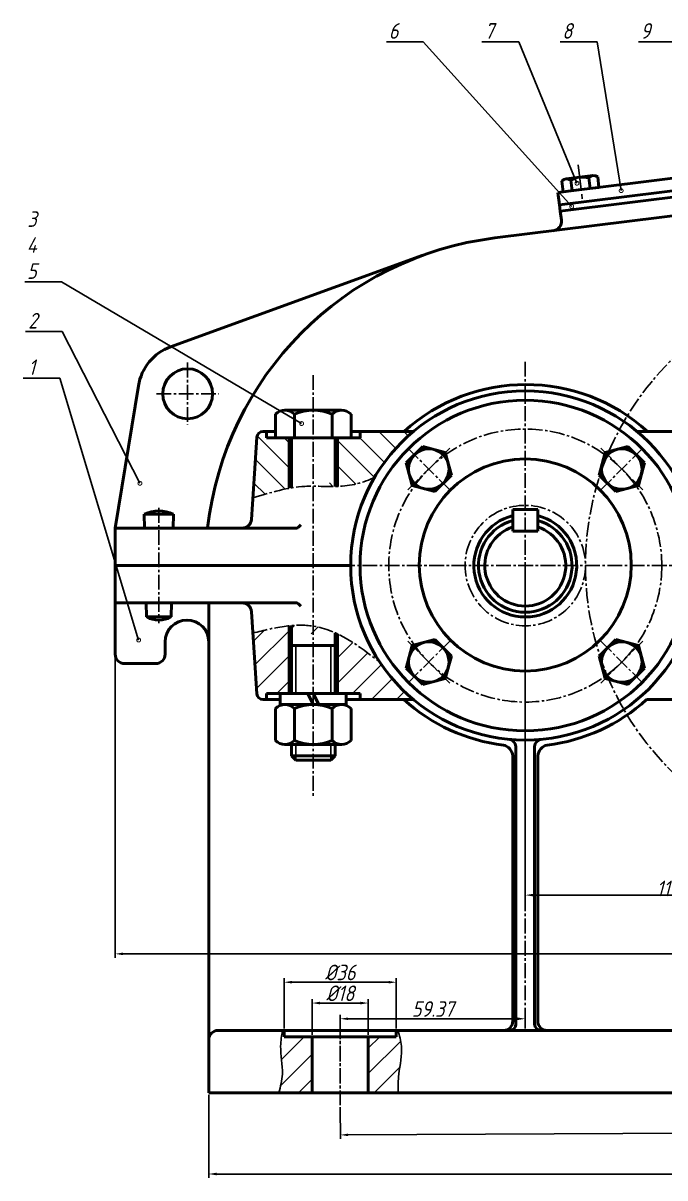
# Model space of a CAD drawing. Header units: millimetres. Extents: x 0 to 3756, y 0 to 2107.
# Drawn here: x 2494 to 2699.9, y 1736.9 to 2107.3 of the extents above; entities that cross this region are included whole.
import ezdxf
from ezdxf import colors
from ezdxf.entities.mleader import LeaderData, LeaderLine
from ezdxf.math import Vec2, Vec3

# ---------------------------------------------------------------- set-up
doc = ezdxf.new("R2010")
doc.units = ezdxf.units.MM
doc.header["$LTSCALE"] = 0.25
doc.linetypes.add('CENTER', pattern=[50.8, 31.75, -6.35, 6.35, -6.35])
doc.linetypes.add('CENTER2', pattern=[28.575, 19.05, -3.175, 3.175, -3.175])
for name, color, linetype, lineweight in [('中心线', 7, 'CENTER', 25), ('点划线', 7, 'CENTER2', 25), ('粗实线', 7, 'Continuous', 50), ('细实线', 7, 'Continuous', 25)]:
    doc.layers.add(name, color=color, linetype=linetype, lineweight=lineweight)
doc.styles.add('gbeitc', font='gbeitc.shx', dxfattribs={"height": 5, "bigfont": 'gbcbig.shx'})
doc.dimstyles.new('ISO-25', dxfattribs={"dimtxt": 5, "dimasz": 2.1875, "dimexe": 1.25, "dimexo": 0.625, "dimtad": 1, "dimtoh": 1, "dimdec": 3, "dimdsep": 46, "dimtxsty": 'gbeitc', "dimcen": 2.5, "dimadec": 0, "dimazin": 0, "dimtfac": 1, "dimtdec": 3, "dimtmove": 0, "dimatfit": 3, "dimfxl": 1, "dimarcsym": 0})
pattern_1 = [(135, (184.815, 277.62), (-4.041115, -4.041115), [])]
pattern_2 = [(45, (184.815, 277.62), (-4.041115, 4.041115), [])]

# ---------------------------------------------------------------- blocks, each defined once
blk = doc.blocks.new('*U4')
at = {"layer": '粗实线'}
for p, q in [((-1.94, 7.25), (-7.25, 1.94)), ((5.31, 5.31), (-1.94, 7.25)), ((7.25, -1.94), (5.31, 5.31)), ((-7.25, 1.94), (-5.31, -5.31)), ((1.94, -7.25), (7.25, -1.94)), ((-5.31, -5.31), (1.94, -7.25))]:
    blk.add_line(p, q, dxfattribs=at)
blk.add_circle((0, 0), 6.5, dxfattribs=at)
blk = doc.blocks.new('*U5')
at = {"layer": '粗实线', "color": 0, "linetype": 'ByBlock', "lineweight": -2, "transparency": 16777216}
blk.add_blockref('*U4', (2439.32, 1686.65), dxfattribs=at)
for p, rotation in [((2501.24, 1686.65), 270), ((2439.32, 1624.74), 90.00000000000001), ((2501.24, 1624.74), 180)]:
    blk.add_blockref('*U4', p, dxfattribs=dict(at, rotation=rotation))
blk = doc.blocks.new('*U8')
at = {"layer": '点划线'}
for p, q in [((-6.72, -6.72), (6.72, 6.72)), ((6.72, -6.72), (-6.72, 6.72))]:
    blk.add_line(p, q, dxfattribs=at)
blk = doc.blocks.new('*U9')
at = {"layer": '点划线', "color": 0, "linetype": 'ByBlock', "lineweight": -2, "transparency": 16777216}
blk.add_blockref('*U8', (2439.32, 1686.65), dxfattribs=at)
for p, rotation in [((2501.24, 1686.65), 270), ((2439.32, 1624.74), 90.00000000000001), ((2501.24, 1624.74), 180)]:
    blk.add_blockref('*U8', p, dxfattribs=dict(at, rotation=rotation))
blk = doc.blocks.new('*D35')
at = {"layer": 'Defpoints', "color": 0, "transparency": 16777216}
for p in [(2523.56, 1933.31), (3092.23, 1933.31), (3092.23, 1808.77)]:
    blk.add_point(p, dxfattribs=at)
at = {"layer": '细实线', "color": 0, "lineweight": -2, "transparency": 16777216}
for p, q in [((2523.56, 1932.69), (2523.56, 1807.52)), ((3092.23, 1932.69), (3092.23, 1807.52)), ((2526.06, 1808.77), (3089.73, 1808.77))]:
    blk.add_line(p, q, dxfattribs=at)
at = {"layer": '细实线', "color": 0, "transparency": 16777216}
for points in [[(2526.06, 1809.19), (2526.06, 1808.36), (2523.56, 1808.77)], [(3089.73, 1809.19), (3089.73, 1808.36), (3092.23, 1808.77)]]:
    blk.add_solid(points, dxfattribs=at)
at = {"layer": '细实线', "color": 0, "transparency": 16777216, "insert": (2807.89, 1811.9), "char_height": 5, "attachment_point": 5, "style": 'gbeitc'}
blk.add_mtext('568.67', dxfattribs=at)
blk = doc.blocks.new('*D36')
at = {"layer": 'Defpoints', "color": 0, "transparency": 16777216}
for p in [(2595.72, 1760.21), (3031.23, 1762.21), (3031.27, 1752.71)]:
    blk.add_point(p, dxfattribs=at)
at = {"layer": '细实线', "color": 0, "lineweight": -2, "transparency": 16777216}
for p, q in [((2595.73, 1759.58), (2595.77, 1749.46)), ((3031.23, 1761.58), (3031.28, 1751.46)), ((2598.27, 1750.72), (3028.77, 1752.7))]:
    blk.add_line(p, q, dxfattribs=at)
at = {"layer": '细实线', "color": 0, "transparency": 16777216}
for points in [[(3028.77, 1753.11), (3028.77, 1752.28), (3031.27, 1752.71)], [(2598.27, 1751.14), (2598.27, 1750.3), (2595.77, 1750.71)]]:
    blk.add_solid(points, dxfattribs=at)
at = {"layer": '细实线', "color": 0, "transparency": 16777216, "insert": (2813.5, 1754.83), "char_height": 5, "attachment_point": 5, "rotation": 0.2631, "style": 'gbeitc'}
blk.add_mtext('435.51', dxfattribs=at)
blk = doc.blocks.new('*D37')
at = {"layer": 'Defpoints', "color": 0, "transparency": 16777216}
for p in [(2553.56, 1764.21), (3062.23, 1764.21), (3062.23, 1738.17)]:
    blk.add_point(p, dxfattribs=at)
at = {"layer": '细实线', "color": 0, "lineweight": -2, "transparency": 16777216}
for p, q in [((2553.56, 1763.58), (2553.56, 1736.92)), ((3062.23, 1763.58), (3062.23, 1736.92)), ((2556.06, 1738.17), (3059.73, 1738.17))]:
    blk.add_line(p, q, dxfattribs=at)
at = {"layer": '细实线', "color": 0, "transparency": 16777216}
for points in [[(2556.06, 1738.59), (2556.06, 1737.75), (2553.56, 1738.17)], [(3059.73, 1738.59), (3059.73, 1737.75), (3062.23, 1738.17)]]:
    blk.add_solid(points, dxfattribs=at)
at = {"layer": '细实线', "color": 0, "transparency": 16777216, "insert": (2807.89, 1741.3), "char_height": 5, "attachment_point": 5, "style": 'gbeitc'}
blk.add_mtext('508.67', dxfattribs=at)
blk = doc.blocks.new('*D38')
at = {"layer": 'Defpoints', "color": 0, "transparency": 16777216}
for p in [(2613.72, 1799.68), (2577.72, 1784.21), (2613.72, 1784.21)]:
    blk.add_point(p, dxfattribs=at)
at = {"layer": '细实线', "color": 0, "lineweight": -2, "transparency": 16777216}
for p, q in [((2577.72, 1784.83), (2577.72, 1800.93)), ((2613.72, 1784.83), (2613.72, 1800.93)), ((2580.22, 1799.68), (2611.22, 1799.68))]:
    blk.add_line(p, q, dxfattribs=at)
at = {"layer": '细实线', "color": 0, "transparency": 16777216}
for points in [[(2580.22, 1800.1), (2580.22, 1799.27), (2577.72, 1799.68)], [(2611.22, 1800.1), (2611.22, 1799.27), (2613.72, 1799.68)]]:
    blk.add_solid(points, dxfattribs=at)
at = {"layer": '细实线', "color": 0, "transparency": 16777216, "insert": (2595.72, 1802.81), "char_height": 5, "attachment_point": 5, "style": 'gbeitc'}
blk.add_mtext('%%C36', dxfattribs=at)
blk = doc.blocks.new('*D39')
at = {"layer": 'Defpoints', "color": 0, "transparency": 16777216}
for p in [(2604.72, 1793), (2586.72, 1782.21), (2604.72, 1782.21)]:
    blk.add_point(p, dxfattribs=at)
at = {"layer": '细实线', "color": 0, "lineweight": -2, "transparency": 16777216}
for p, q in [((2586.72, 1782.83), (2586.72, 1794.25)), ((2589.22, 1793), (2602.22, 1793)), ((2604.72, 1782.83), (2604.72, 1794.25))]:
    blk.add_line(p, q, dxfattribs=at)
at = {"layer": '细实线', "color": 0, "transparency": 16777216}
for points in [[(2589.22, 1793.42), (2589.22, 1792.58), (2586.72, 1793)], [(2602.22, 1793.42), (2602.22, 1792.58), (2604.72, 1793)]]:
    blk.add_solid(points, dxfattribs=at)
at = {"layer": '细实线', "color": 0, "transparency": 16777216, "insert": (2595.72, 1796.12), "char_height": 5, "attachment_point": 5, "style": 'gbeitc'}
blk.add_mtext('%%C18', dxfattribs=at)
blk = doc.blocks.new('*D40')
at = {"layer": 'Defpoints', "color": 0, "transparency": 16777216}
for p in [(2655.09, 1787.96), (2595.72, 1784.21), (2655.09, 1784.21)]:
    blk.add_point(p, dxfattribs=at)
at = {"layer": '细实线', "color": 0, "lineweight": -2, "transparency": 16777216}
for p, q in [((2595.72, 1784.83), (2595.72, 1789.21)), ((2655.09, 1784.83), (2655.09, 1789.21)), ((2598.22, 1787.96), (2652.59, 1787.96))]:
    blk.add_line(p, q, dxfattribs=at)
at = {"layer": '细实线', "color": 0, "transparency": 16777216}
for points in [[(2598.22, 1788.37), (2598.22, 1787.54), (2595.72, 1787.96)], [(2652.59, 1788.37), (2652.59, 1787.54), (2655.09, 1787.96)]]:
    blk.add_solid(points, dxfattribs=at)
at = {"layer": '细实线', "color": 0, "transparency": 16777216, "insert": (2625.41, 1791.08), "char_height": 5, "attachment_point": 5, "style": 'gbeitc'}
blk.add_mtext('59.37', dxfattribs=at)
blk = doc.blocks.new('*D59')
at = {"layer": 'Defpoints', "color": 0, "transparency": 16777216}
for p in [(2655.09, 1933.31), (2766.92, 1933.31), (2766.92, 1827.61)]:
    blk.add_point(p, dxfattribs=at)
at = {"layer": '细实线', "color": 0, "lineweight": -2, "transparency": 16777216}
for p, q in [((2655.09, 1932.69), (2655.09, 1826.36)), ((2766.92, 1932.69), (2766.92, 1826.36)), ((2657.59, 1827.61), (2764.42, 1827.61))]:
    blk.add_line(p, q, dxfattribs=at)
at = {"layer": '细实线', "color": 0, "transparency": 16777216}
for points in [[(2657.59, 1828.03), (2657.59, 1827.2), (2655.09, 1827.61)], [(2764.42, 1828.03), (2764.42, 1827.2), (2766.92, 1827.61)]]:
    blk.add_solid(points, dxfattribs=at)
at = {"layer": '细实线', "color": 0, "transparency": 16777216, "insert": (2711.01, 1831.45), "char_height": 5, "attachment_point": 5, "style": 'gbeitc'}
blk.add_mtext('111.83 {\\H0.7x;\\S+0.027^ -0.027;}', dxfattribs=at)
blk = doc.blocks.new('_DotSmall')
at = {"color": 0, "linetype": 'ByBlock', "const_width": 0.5}
blk.add_lwpolyline([(-0.0625, 0, 1), (0.0625, 0, 1)], format="xyb", close=True, dxfattribs=at)

msp = doc.modelspace()

# ---------------------------------------------------------------- hatches: boundary and pattern name
at = {"layer": '点划线'}
h = msp.add_hatch(dxfattribs=at)
h.set_pattern_fill('ANSI31', color=256, scale=1.8, angle=90)
h.set_pattern_definition(pattern_1)
edge = h.paths.add_edge_path()
edge.add_line((2579.3418, 1974.3142), (2572.0918, 1974.3142))
edge.add_line((2572.0918, 1974.3142), (2572.0918, 1976.3142))
edge.add_line((2572.0918, 1976.3142), (2570.9669, 1976.3142))
edge.add_arc((2570.9669, 1974.3142), 2, 90, 176.308614)
edge.add_line((2568.971, 1974.443), (2568.2211, 1962.8181))
edge.add_line((2568.2211, 1962.8181), (2567.7168, 1955.0017))
edge.add_spline(control_points=[(2567.7168, 1955.0017), (2573.5806, 1956.7962), (2582.341, 1959.4128), (2595.3305, 1958.1452), (2603.3101, 1959.7265), (2606.8475, 1961.7482)], knot_values=[0.50336574, 0.50336574, 0.50336574, 0.50336574, 17.0898573, 27.52853017, 39.75136806, 39.75136806, 39.75136806, 39.75136806], degree=3, periodic=0)
edge.add_line((2579.3418, 1958.077), (2579.3418, 1974.3142))
h = msp.add_hatch(dxfattribs=at)
h.set_pattern_fill('ANSI31', color=256, scale=1.8, angle=90)
h.set_pattern_definition(pattern_1)
edge = h.paths.add_edge_path()
edge.add_line((2619.217, 1976.3142), (2602.0918, 1976.3142))
edge.add_line((2602.0918, 1976.3142), (2602.0918, 1974.3142))
edge.add_line((2602.0918, 1974.3142), (2594.8418, 1974.3142))
edge.add_line((2594.8418, 1974.3142), (2594.8418, 1958.6936))
edge.add_spline(control_points=[(2594.8418, 1958.6936), (2599.0062, 1958.8736), (2603.3101, 1959.7265), (2606.8475, 1961.7482)], knot_values=[27.52853017, 27.52853017, 27.52853017, 27.52853017, 39.75136806, 39.75136806, 39.75136806, 39.75136806], degree=3, periodic=0)
edge.add_arc((2655.0918, 1933.3142), 56, 129.83815, 149.485892, ccw=False)
h = msp.add_hatch(dxfattribs=at)
h.set_pattern_fill('ANSI31', color=256, scale=1.8)
h.set_pattern_definition(pattern_2)
edge = h.paths.add_edge_path()
edge.add_line((2602.0918, 1892.3142), (2602.0918, 1890.3142))
edge.add_line((2602.0918, 1890.3142), (2619.217, 1890.3142))
edge.add_arc((2655.0918, 1933.3142), 56, 213.561967, 230.16185, ccw=False)
edge.add_spline(control_points=[(2608.4276, 1902.3552), (2601.6988, 1907.5196), (2592.5664, 1914.5288), (2577.576, 1914.147), (2571.2447, 1912.5461), (2567.7166, 1911.6289)], knot_values=[0.60858735, 0.60858735, 0.60858735, 0.60858735, 24.86176149, 33.5250393, 44.47126884, 44.47126884, 44.47126884, 44.47126884], degree=3, periodic=0)
edge.add_line((2594.8418, 1911.3761), (2594.8418, 1892.3142))
edge.add_line((2594.8418, 1892.3142), (2597.6918, 1892.3142))
edge.add_line((2597.6918, 1892.3142), (2602.0918, 1892.3142))
h = msp.add_hatch(dxfattribs=at)
h.set_pattern_fill('ANSI31', color=256, scale=1.8)
h.set_pattern_definition(pattern_2)
edge = h.paths.add_edge_path()
edge.add_spline(control_points=[(2579.3418, 1913.99), (2579.0367, 1913.9592), (2575.073, 1913.5141), (2571.2447, 1912.5461), (2567.7166, 1911.6289)], knot_values=[0.60858735, 0.60858735, 0.60858735, 0.60858735, 1.51950699, 12.46573653, 12.46573653, 12.46573653, 12.46573653], degree=3, periodic=0)
edge.add_line((2567.7166, 1911.6289), (2568.2211, 1903.8103))
edge.add_line((2568.2211, 1903.8103), (2568.971, 1892.1854))
edge.add_arc((2570.9669, 1892.3142), 2, 183.691386, 270)
edge.add_line((2570.9669, 1890.3142), (2572.0918, 1890.3142))
edge.add_line((2572.0918, 1890.3142), (2572.0918, 1892.3142))
edge.add_line((2572.0918, 1892.3142), (2579.3418, 1892.3142))
edge.add_line((2579.3418, 1892.3142), (2579.3418, 1913.99))
h = msp.add_hatch(dxfattribs=at)
h.set_pattern_fill('ANSI31', color=256, scale=1.8)
h.set_pattern_definition([(45, (214.815, 277.62), (-4.041115, 4.041115), [])])
edge = h.paths.add_edge_path()
edge.add_line((2586.7235, 1782.2092), (2577.7235, 1782.2092))
edge.add_line((2577.7235, 1782.2092), (2577.7235, 1784.2092))
edge.add_line((2577.7235, 1784.2092), (2577.1739, 1784.2092))
edge.add_spline(control_points=[(2577.1739, 1784.2092), (2576.9103, 1782.5453), (2576.1742, 1777.8989), (2577.8158, 1771.1406), (2576.5753, 1766.202), (2576.0747, 1764.2092)], knot_values=[0, 0, 0, 0, 5.03011634, 14.04688242, 20.14674157, 20.14674157, 20.14674157, 20.14674157], degree=3, periodic=0)
edge.add_line((2576.0747, 1764.2092), (2586.7235, 1764.2092))
edge.add_line((2586.7235, 1764.2092), (2586.7235, 1782.2092))
edge = h.paths.add_edge_path()
edge.add_line((2604.7235, 1764.2092), (2614.2731, 1764.2092))
edge.add_spline(control_points=[(2614.2731, 1764.2092), (2614.3014, 1766.2079), (2614.3724, 1771.214), (2616.0634, 1777.957), (2614.7486, 1782.5487), (2614.2731, 1784.2092)], knot_values=[0, 0, 0, 0, 6.00628984, 15.04396976, 20.16337224, 20.16337224, 20.16337224, 20.16337224], degree=3, periodic=0)
edge.add_line((2614.2731, 1784.2092), (2613.7235, 1784.2092))
edge.add_line((2613.7235, 1784.2092), (2613.7235, 1782.2092))
edge.add_line((2613.7235, 1782.2092), (2604.7235, 1782.2092))
edge.add_line((2604.7235, 1782.2092), (2604.7235, 1764.2092))

# ---------------------------------------------------------------- linework, layer by layer
at = {"layer": '中心线'}
msp.add_line((2672.0215, 2061.8352), (2673.3753, 2050.9189), dxfattribs=at)
at = {"layer": '点划线'}
for p, q in [((2546.7974, 1998.4163), (2546.7974, 1978.4163)), ((2655.0918, 1998.6748), (2655.0918, 1784.2092)), ((2587.0918, 1994.4142), (2587.0918, 1859.4116)), ((2536.7974, 1988.4163), (2556.7974, 1988.4163)), ((2537.5572, 1951.8142), (2537.5572, 1914.8142)), ((2979.0918, 1933.3142), (2599.0918, 1933.3142)), ((2595.7235, 1760.2092), (2595.7235, 1788.2092)), ((2595.7235, 1786.2092), (2595.7235, 1762.2092))]:
    msp.add_line(p, q, dxfattribs=at)
for centre, radius in [((2766.9188, 1933.3142), 92.517), ((2655.0918, 1933.3142), 43.7826), ((2655.0918, 1933.3142), 19.31)]:
    msp.add_circle(centre, radius, dxfattribs=at)
for points, knots in [([(2567.7168, 1955.0017), (2573.5806, 1956.7962), (2582.341, 1959.4128), (2595.3305, 1958.1452), (2603.3101, 1959.7265), (2606.8475, 1961.7482)], [0.50336574, 0.50336574, 0.50336574, 0.50336574, 17.0898573, 27.52853017, 39.75136806, 39.75136806, 39.75136806, 39.75136806]), ([(2567.7166, 1911.6289), (2571.2447, 1912.5461), (2577.576, 1914.147), (2592.5664, 1914.5288), (2601.6988, 1907.5196), (2608.4276, 1902.3552)], [0.60858735, 0.60858735, 0.60858735, 0.60858735, 11.55481689, 20.2180947, 44.47126884, 44.47126884, 44.47126884, 44.47126884])]:
    msp.add_open_spline(points, degree=3, knots=knots, dxfattribs=at)
at = {"layer": '粗实线'}
for p, q in [((2665.5631, 2052.973), (2749.9169, 2063.434)), ((2750.4092, 2059.4644), (2666.0554, 2049.0034)), ((2666.3015, 2047.0186), (2744.2086, 2056.6801)), ((2667.2764, 2053.1855), (2666.8577, 2056.5618)), ((2668.2166, 2057.3327), (2676.811, 2058.3986)), ((2670.1413, 2053.5408), (2669.7226, 2056.917)), ((2675.8709, 2054.2513), (2675.4522, 2057.6276)), ((2678.7357, 2054.6066), (2678.317, 2057.9829)), ((2666.0554, 2049.0034), (2665.5631, 2052.973)), ((2673.0061, 2053.8961), (2667.2764, 2053.1855)), ((2673.0061, 2053.8961), (2678.7357, 2054.6066)), ((2743.9546, 2050.6027), (2645.3615, 2038.3758)), ((2666.0554, 2049.0034), (2666.3015, 2047.0186)), ((2666.3015, 2047.0186), (2666.6707, 2044.0414)), ((2541.339, 2003.4564), (2622.2741, 2032.8296)), ((2531.006, 1990.9914), (2523.5572, 1945.3142)), ((2574.9674, 1974.3142), (2574.9674, 1981.8587)), ((2577.9985, 1983.1142), (2596.185, 1983.1142)), ((2581.0296, 1974.3142), (2581.0296, 1981.8587)), ((2593.1539, 1974.3142), (2593.1539, 1981.8587)), ((2599.2161, 1974.3142), (2599.2161, 1981.8587)), ((2568.971, 1974.443), (2568.2211, 1962.8181)), ((2570.9669, 1976.3142), (2572.0918, 1976.3142)), ((2572.0918, 1976.3142), (2572.0918, 1974.3142)), ((2572.0918, 1976.3142), (2574.9674, 1976.3142)), ((2572.0918, 1974.3142), (2579.3418, 1974.3142)), ((2587.0918, 1974.3142), (2574.9674, 1974.3142)), ((2579.3418, 1974.3142), (2579.3418, 1958.0789)), ((2580.0918, 1974.3142), (2580.0918, 1958.2095)), ((2587.0918, 1974.3142), (2599.2161, 1974.3142)), ((2594.0918, 1974.3142), (2594.0918, 1958.6681)), ((2602.0918, 1974.3142), (2594.8418, 1974.3142)), ((2594.8418, 1974.3142), (2594.8418, 1958.6936)), ((2602.0918, 1976.3142), (2599.2161, 1976.3142)), ((2602.0918, 1976.3142), (2602.0918, 1974.3142)), ((2602.0918, 1976.3142), (2619.217, 1976.3142)), ((2735.2602, 1976.3142), (2690.9666, 1976.3142)), ((2567.2729, 1948.121), (2568.2211, 1962.8181)), ((2532.8972, 1949.8142), (2542.2172, 1949.8142)), ((2532.9872, 1945.3142), (2532.8972, 1949.8142)), ((2542.2172, 1949.8142), (2542.1272, 1945.3142)), ((2655.0918, 1951.3142), (2651.0918, 1951.3142)), ((2651.0918, 1951.3142), (2651.0918, 1944.3142)), ((2655.0918, 1951.3142), (2659.0918, 1951.3142)), ((2659.0918, 1951.3142), (2659.0918, 1944.3142)), ((2523.5572, 1933.3142), (2523.5572, 1945.3142)), ((2553.5572, 1945.3142), (2523.5572, 1945.3142)), ((2581.6697, 1945.3142), (2553.5572, 1945.3142)), ((2565.2166, 1945.3142), (2565.0918, 1945.3142)), ((2582.3902, 1945.6127), (2583.1108, 1946.3332)), ((2651.0918, 1944.3142), (2655.0918, 1944.3142)), ((2659.0918, 1944.3142), (2655.0918, 1944.3142)), ((2523.5572, 1933.3142), (2537.5572, 1933.3142)), ((2523.5572, 1933.3142), (2523.5572, 1921.3142)), ((2523.5572, 1921.3142), (2523.5572, 1933.3142)), ((2537.5572, 1933.3142), (2599.0918, 1933.3142)), ((2553.5572, 1921.3142), (2523.5572, 1921.3142)), ((2523.5572, 1921.3142), (2523.5572, 1904.8806)), ((2533.5572, 1916.8142), (2533.4672, 1921.3142)), ((2541.6472, 1921.3142), (2541.5572, 1916.8142)), ((2581.6697, 1921.3142), (2553.5572, 1921.3142)), ((2553.5572, 1764.2092), (2553.5572, 1921.3142)), ((2565.2166, 1921.3142), (2565.0918, 1921.3142)), ((2567.2729, 1918.5073), (2568.2211, 1903.8103)), ((2582.3902, 1921.0157), (2583.1108, 1920.2952)), ((2541.5572, 1916.8142), (2533.5572, 1916.8142)), ((2579.3418, 1892.3142), (2579.3418, 1913.9908)), ((2580.0918, 1914.0601), (2580.0918, 1892.3142)), ((2594.0918, 1911.7562), (2594.0918, 1892.3142)), ((2594.8418, 1892.3142), (2594.8418, 1911.4083)), ((2539.5572, 1904.8806), (2539.5572, 1908.8405)), ((2580.0918, 1907.6704), (2594.0918, 1907.6704)), ((2568.971, 1892.1854), (2568.2211, 1903.8103)), ((2526.5572, 1901.8806), (2536.5572, 1901.8806)), ((2570.9669, 1890.3142), (2572.0918, 1890.3142)), ((2572.0918, 1890.3142), (2572.0918, 1892.3142)), ((2572.0918, 1892.3142), (2579.3418, 1892.3142)), ((2572.0918, 1890.3142), (2576.4918, 1890.3142)), ((2576.4918, 1892.3142), (2576.4918, 1888.7142)), ((2576.4918, 1892.3142), (2597.6918, 1892.3142)), ((2587.0918, 1888.7142), (2585.2918, 1892.3142)), ((2587.0918, 1892.3142), (2588.8918, 1888.7142)), ((2602.0918, 1892.3142), (2594.8418, 1892.3142)), ((2597.6918, 1888.7142), (2597.6918, 1892.3142)), ((2602.0918, 1890.3142), (2597.6918, 1890.3142)), ((2602.0918, 1890.3142), (2602.0918, 1892.3142)), ((2602.0918, 1890.3142), (2619.217, 1890.3142)), ((2694.0148, 1890.3142), (2731.8166, 1890.3142)), ((2574.9674, 1887.4587), (2574.9674, 1877.1697)), ((2576.4918, 1888.7142), (2597.6918, 1888.7142)), ((2577.9985, 1888.7142), (2596.185, 1888.7142)), ((2581.0296, 1887.4587), (2581.0296, 1877.1697)), ((2593.1539, 1887.4587), (2593.1539, 1877.1697)), ((2599.2161, 1887.4587), (2599.2161, 1877.1697)), ((2577.9985, 1875.9142), (2596.185, 1875.9142)), ((2580.0918, 1872.3142), (2580.0918, 1875.9142)), ((2594.0918, 1875.9142), (2594.0918, 1872.3142)), ((2652.0918, 1875.3142), (2652.0918, 1786.2092)), ((2658.0918, 1875.3142), (2658.0918, 1786.2092)), ((2581.4918, 1870.9142), (2580.0918, 1872.3142)), ((2580.0918, 1872.3142), (2594.0918, 1872.3142)), ((2592.6918, 1870.9142), (2581.4918, 1870.9142)), ((2594.0918, 1872.3142), (2592.6918, 1870.9142)), ((2651.0918, 1872.3142), (2651.0918, 1787.2092)), ((2659.0918, 1872.3142), (2659.0918, 1787.2092)), ((2556.5572, 1784.2092), (2614.2731, 1784.2092)), ((2577.7235, 1784.2092), (2577.7235, 1782.2092)), ((2577.7235, 1782.2092), (2586.7235, 1782.2092)), ((2586.7235, 1782.2092), (2604.7235, 1782.2092)), ((2586.7235, 1782.2092), (2586.7235, 1764.2092)), ((2613.7235, 1782.2092), (2604.7235, 1782.2092)), ((2604.7235, 1782.2092), (2604.7235, 1764.2092)), ((2613.7235, 1784.2092), (2613.7235, 1782.2092)), ((2614.2731, 1784.2092), (2904.0918, 1784.2092)), ((2553.5572, 1781.2092), (2553.5572, 1764.2092)), ((2614.2731, 1764.2092), (2553.5572, 1764.2092)), ((2904.0918, 1764.2092), (2614.2731, 1764.2092))]:
    msp.add_line(p, q, dxfattribs=at)
for centre, radius in [((2546.7974, 1988.4163), 8), ((2655.0918, 1933.3142), 56), ((2655.0918, 1933.3142), 53), ((2655.0918, 1933.4835), 34)]:
    msp.add_circle(centre, radius, dxfattribs=at)
for centre, radius, start, end in [((2668.4678, 2055.307), 2.0412, 52.069337, 142.069337), ((2673.4083, 2050.6527), 7.2682, 73.667498, 120.471176), ((2677.0622, 2056.3728), 2.0412, 52.069337, 142.069337), ((2663.6935, 2043.6722), 3, 277.069337, 7.069337), ((2658.3905, 1933.3142), 105.8664, 97.069337, 173.469919), ((2546.7974, 1988.4163), 16, 109.946974, 170.738027), ((2655.2647, 1933.1096), 58.2379, 47.890475, 132.109525), ((2577.9985, 1978.8276), 4.2866, 45, 135), ((2587.0918, 1967.851), 15.2632, 66.598161, 113.401839), ((2596.185, 1978.8276), 4.2866, 45, 135), ((2570.9669, 1974.3142), 2, 90, 176.308614), ((2537.5572, 1939.4564), 11.3578, 65.776901, 114.223099), ((2564.2791, 1948.3142), 3, 270, 356.308614), ((2655.0918, 1933.3142), 16.5, 104.029665, 75.970335), ((2581.6697, 1946.3332), 1.019, 270, 315), ((2655.0918, 1933.3142), 15, 105.46601, 74.53399), ((2655.0918, 1933.3142), 13, 107.920213, 72.079787), ((2564.2791, 1918.3142), 3, 3.691386, 90), ((2581.6697, 1920.2952), 1.019, 45, 90), ((2537.5572, 1924.3142), 8.5, 241.927513, 298.072487), ((2546.5572, 1908.8405), 7, 0, 180), ((2526.5572, 1904.8806), 3, 180, 270), ((2536.5572, 1904.8806), 3, 270, 0), ((2570.9669, 1892.3142), 2, 183.691386, 270), ((2655.0918, 1933.3142), 58, 227.849045, 263.068094), ((2655.0918, 1933.3142), 58, 276.931906, 312.150955), ((2577.9985, 1884.4276), 4.2866, 45, 135), ((2587.0918, 1873.451), 15.2632, 66.598161, 113.401839), ((2596.185, 1884.4276), 4.2866, 45, 135), ((2577.9985, 1880.2008), 4.2866, 225, 315), ((2587.0918, 1891.1773), 15.2632, 246.598161, 293.401839), ((2596.185, 1880.2008), 4.2866, 225, 315), ((2647.1632, 1871.8983), 3.9505, 6.04264, 76.405595), ((2649.6679, 1875.1454), 2.4297, 3.983854, 79.953695), ((2660.5156, 1875.1454), 2.4297, 100.046305, 176.016146), ((2663.0203, 1871.8983), 3.9505, 103.594405, 173.95736), ((2648.0918, 1787.2092), 3, 270, 0), ((2650.0918, 1786.2092), 2, 270, 0), ((2660.0918, 1786.2092), 2, 180, 270), ((2662.0918, 1787.2092), 3, 180, 270), ((2556.5572, 1781.2092), 3, 90, 180)]:
    msp.add_arc(centre, radius, start, end, dxfattribs=at)
at = {"layer": '细实线'}
for p, q in [((2581.4918, 1892.3142), (2581.4918, 1907.6704)), ((2592.6918, 1892.3142), (2592.6918, 1907.6704)), ((2581.4918, 1870.9142), (2581.4918, 1875.9142)), ((2592.6918, 1870.9142), (2592.6918, 1875.9142)), ((2577.1739, 1784.2092), (2577.7235, 1784.2092)), ((2614.2731, 1784.2092), (2613.7235, 1784.2092)), ((2576.0747, 1764.2092), (2586.7235, 1764.2092)), ((2614.2731, 1764.2092), (2604.7235, 1764.2092))]:
    msp.add_line(p, q, dxfattribs=at)
for points, knots in [([(2577.1739, 1784.2092), (2576.9103, 1782.5453), (2576.1742, 1777.8989), (2577.8158, 1771.1406), (2576.5753, 1766.202), (2576.0747, 1764.2092)], [0, 0, 0, 0, 5.03011634, 14.04688242, 20.14674157, 20.14674157, 20.14674157, 20.14674157]), ([(2614.2731, 1784.2092), (2614.7486, 1782.5487), (2616.0634, 1777.957), (2614.3724, 1771.214), (2614.3014, 1766.2079), (2614.2731, 1764.2092)], [0, 0, 0, 0, 5.11940248, 14.1570824, 20.16337224, 20.16337224, 20.16337224, 20.16337224])]:
    msp.add_open_spline(points, degree=3, knots=knots, dxfattribs=at)

# ---------------------------------------------------------------- block references
at = {"layer": '点划线'}
msp.add_blockref('*U9', (184.815, 277.62), dxfattribs=at)
at = {"layer": '粗实线'}
msp.add_blockref('*U5', (184.815, 277.62), dxfattribs=at)

# ---------------------------------------------------------------- dimensions: what is measured, and where the dimension line sits
at = {"layer": '细实线'}
for base, p1, p2, picture, middle in [((3092.2259, 1808.774), (2523.5572, 1933.3142), (3092.2259, 1933.3142), '*D35', (2807.8915, 1811.899)), ((2655.0918, 1787.9561), (2595.7235, 1784.2092), (2655.0918, 1784.2092), '*D40', (2625.4076, 1791.0811)), ((3062.2259, 1738.1709), (2553.5572, 1764.2092), (3062.2259, 1764.2092), '*D37', (2807.8915, 1741.2959))]:
    dim = msp.add_linear_dim(base=base, p1=p1, p2=p2, dimstyle='ISO-25', override={"dimasz": 2.5, "dimdec": 2, "dimtdec": 2}, dxfattribs=at)
    dim.commit()
    dim.dimension.update_dxf_attribs({"geometry": picture, "text_midpoint": middle})
dim = msp.add_linear_dim(base=(2766.9188, 1827.6128), p1=(2655.0918, 1933.3142), p2=(2766.9188, 1933.3142), text='<> {\\H0.7x;\\S+0.027^ -0.027;}', dimstyle='ISO-25', override={"dimasz": 2.5, "dimdec": 2, "dimtdec": 2}, dxfattribs=at)
dim.commit()
dim.dimension.update_dxf_attribs({"geometry": '*D59', "text_midpoint": (2711.0053, 1831.4462)})
for base, p1, p2, picture, middle in [((2613.7235, 1799.6821), (2577.7235, 1784.2092), (2613.7235, 1784.2092), '*D38', (2595.7235, 1799.6821)), ((2604.7235, 1792.9997), (2586.7235, 1782.2092), (2604.7235, 1782.2092), '*D39', (2595.7235, 1792.9997))]:
    dim = msp.add_linear_dim(base=base, p1=p1, p2=p2, text='%%C<>', dimstyle='ISO-25', override={"dimasz": 2.5, "dimdec": 2, "dimtdec": 2}, dxfattribs=at)
    dim.commit()
    dim.dimension.update_dxf_attribs({"geometry": picture, "text_midpoint": middle, "dimtype": 160})
dim = msp.add_aligned_dim(p1=(2595.7235, 1760.2092), p2=(3031.2259, 1762.2092), distance=-9.5023, dimstyle='ISO-25', override={"dimasz": 2.5, "dimdec": 2, "dimtdec": 2}, dxfattribs=at)
dim.commit()
dim.dimension.update_dxf_attribs({"geometry": '*D36', "text_midpoint": (2813.504, 1754.8319)})

# ---------------------------------------------------------------- leaders
ml = msp.add_multileader_mtext('Standard')
ml.set_content('6', color=256, style='gbeitc')
ml.set_leader_properties()
ml.set_arrow_properties(name='DOTSMALL')
ml.build(insert=Vec2(0, 0))
ml.multileader.update_dxf_attribs({"text_left_attachment_type": 5, "text_right_attachment_type": 5, "dogleg_length": 6, "arrow_head_size": 2.5})
ctx = ml.context
ctx.base_point, ctx.char_height, ctx.arrow_head_size, ctx.plane_origin = Vec3(2610.3023, 2101.2666), 5, 2.5, Vec3(2669.9923, 2048.4814)
ctx.left_attachment, ctx.right_attachment, ctx.text_align_type = 5, 5, 2
notes = []
notes.append((ctx, [(0, (1, 1, 0), (2622.3856, 2101.2666), (-1, 0), 6, [(0, [(2669.9923, 2048.4814)], 0, [])])]))
ctx.mtext.insert, ctx.mtext.alignment, ctx.mtext.flow_direction = Vec3(2614.3856, 2107.2666), 3, 5
ml = msp.add_multileader_mtext('Standard')
ml.set_content('7', color=256, style='gbeitc')
ml.set_leader_properties()
ml.set_arrow_properties(name='DOTSMALL')
ml.build(insert=Vec2(0, 0))
ml.multileader.update_dxf_attribs({"text_left_attachment_type": 5, "text_right_attachment_type": 5, "dogleg_length": 6, "arrow_head_size": 2.5})
ctx = ml.context
ctx.base_point, ctx.char_height, ctx.arrow_head_size, ctx.plane_origin = Vec3(2641.1407, 2101.2666), 5, 2.5, Vec3(2671.667, 2055.9272)
ctx.left_attachment, ctx.right_attachment, ctx.text_align_type = 5, 5, 2
notes.append((ctx, [(0, (1, 1, 0), (2653.0157, 2101.2666), (-1, 0), 6, [(0, [(2671.667, 2055.9272)], 0, [])])]))
ctx.mtext.insert, ctx.mtext.alignment, ctx.mtext.flow_direction = Vec3(2645.0157, 2107.2666), 3, 5
ml = msp.add_multileader_mtext('Standard')
ml.set_content('8', color=256, style='gbeitc')
ml.set_leader_properties()
ml.set_arrow_properties(name='DOTSMALL')
ml.build(insert=Vec2(0, 0))
ml.multileader.update_dxf_attribs({"text_left_attachment_type": 5, "text_right_attachment_type": 5, "dogleg_length": 6, "arrow_head_size": 2.5})
ctx = ml.context
ctx.base_point, ctx.char_height, ctx.arrow_head_size, ctx.plane_origin = Vec3(2665.8618, 2101.2666), 5, 2.5, Vec3(2685.8581, 2053.5423)
ctx.left_attachment, ctx.right_attachment, ctx.text_align_type = 5, 5, 2
notes.append((ctx, [(0, (1, 1, 0), (2678.1535, 2101.2666), (-1, 0), 6, [(0, [(2685.8581, 2053.5423)], 0, [])])]))
ctx.mtext.insert, ctx.mtext.alignment, ctx.mtext.flow_direction = Vec3(2670.1535, 2107.2666), 3, 5
ml = msp.add_multileader_mtext('Standard')
ml.set_content('9', color=256, style='gbeitc')
ml.set_leader_properties()
ml.set_arrow_properties(name='DOTSMALL')
ml.build(insert=Vec2(0, 0))
ml.multileader.update_dxf_attribs({"text_left_attachment_type": 5, "text_right_attachment_type": 5, "dogleg_length": 6, "arrow_head_size": 2.5})
ctx = ml.context
ctx.base_point, ctx.char_height, ctx.arrow_head_size, ctx.plane_origin = Vec3(2691.1129, 2101.2666), 5, 2.5, Vec3(2749.9329, 2076.5277)
ctx.left_attachment, ctx.right_attachment, ctx.text_align_type = 5, 5, 2
notes.append((ctx, [(0, (1, 1, 0), (2703.1963, 2101.2666), (-1, 0), 6, [(0, [(2749.9329, 2076.5277)], 0, [])])]))
ctx.mtext.insert, ctx.mtext.alignment, ctx.mtext.flow_direction = Vec3(2695.1963, 2107.2666), 3, 5
ml = msp.add_multileader_mtext('Standard')
ml.set_content('3\\P4\\P5', color=256, style='gbeitc')
ml.set_leader_properties()
ml.set_arrow_properties(name='DOTSMALL')
ml.build(insert=Vec2(0, 0))
ml.multileader.update_dxf_attribs({"text_left_attachment_type": 5, "text_right_attachment_type": 5, "dogleg_length": 6, "arrow_head_size": 2.5})
ctx = ml.context
ctx.base_point, ctx.char_height, ctx.arrow_head_size, ctx.plane_origin = Vec3(2493.7605, 2024.2548), 5, 2.5, Vec3(2583.3476, 1978.8462)
ctx.left_attachment, ctx.right_attachment, ctx.text_align_type = 5, 5, 2
notes.append((ctx, [(0, (1, 1, 0), (2506.3647, 2024.2548), (-1, 0), 6, [(0, [(2583.3476, 1978.8462)], 0, [])])]))
ctx.mtext.insert, ctx.mtext.alignment, ctx.mtext.flow_direction = Vec3(2498.3647, 2046.9215), 3, 5
ml = msp.add_multileader_mtext('Standard')
ml.set_content('2', color=256, style='gbeitc')
ml.set_leader_properties()
ml.set_arrow_properties(name='DOTSMALL')
ml.build(insert=Vec2(0, 0))
ml.multileader.update_dxf_attribs({"text_left_attachment_type": 5, "text_right_attachment_type": 5, "dogleg_length": 6, "arrow_head_size": 2.5})
ctx = ml.context
ctx.base_point, ctx.char_height, ctx.arrow_head_size, ctx.plane_origin = Vec3(2494.0678, 2008.334), 5, 2.5, Vec3(2531.4876, 1959.6999)
ctx.left_attachment, ctx.right_attachment, ctx.text_align_type = 5, 5, 2
notes.append((ctx, [(0, (1, 1, 0), (2506.5678, 2008.334), (-1, 0), 6, [(0, [(2531.4876, 1959.6999)], 0, [])])]))
ctx.mtext.insert, ctx.mtext.alignment, ctx.mtext.flow_direction = Vec3(2498.5678, 2014.334), 3, 5
ml = msp.add_multileader_mtext('Standard')
ml.set_content('1', color=256, style='gbeitc')
ml.set_leader_properties()
ml.set_arrow_properties(name='DOTSMALL')
ml.build(insert=Vec2(0, 0))
ml.multileader.update_dxf_attribs({"text_left_attachment_type": 5, "text_right_attachment_type": 5, "dogleg_length": 6, "arrow_head_size": 2.5})
ctx = ml.context
ctx.base_point, ctx.char_height, ctx.arrow_head_size, ctx.plane_origin = Vec3(2494.794, 1993.4222), 5, 2.5, Vec3(2531.0763, 1901.4248)
ctx.left_attachment, ctx.right_attachment, ctx.text_align_type = 5, 5, 2
notes.append((ctx, [(0, (1, 1, 0), (2505.8357, 1993.4222), (-1, 0), 6, [(0, [(2531.0763, 1909.4185)], 0, [])])]))
ctx.mtext.insert, ctx.mtext.alignment, ctx.mtext.flow_direction = Vec3(2497.8357, 1999.4222), 3, 5
for ctx, leaders in notes:
    for number, flags, end, landing, length, lines in leaders:
        leader = LeaderData()
        leader.index, (leader.has_last_leader_line, leader.has_dogleg_vector, leader.attachment_direction) = number, flags
        leader.last_leader_point, leader.dogleg_vector, leader.dogleg_length = Vec3(end), Vec3(landing), length
        for number, points, colour, breaks in lines:
            line = LeaderLine()
            line.index, line.vertices, line.color, line.breaks = number, Vec3.list(points), colors.encode_raw_color(colour), breaks
            leader.lines.append(line)
        ctx.leaders.append(leader)

doc.saveas('drawing.dxf')
